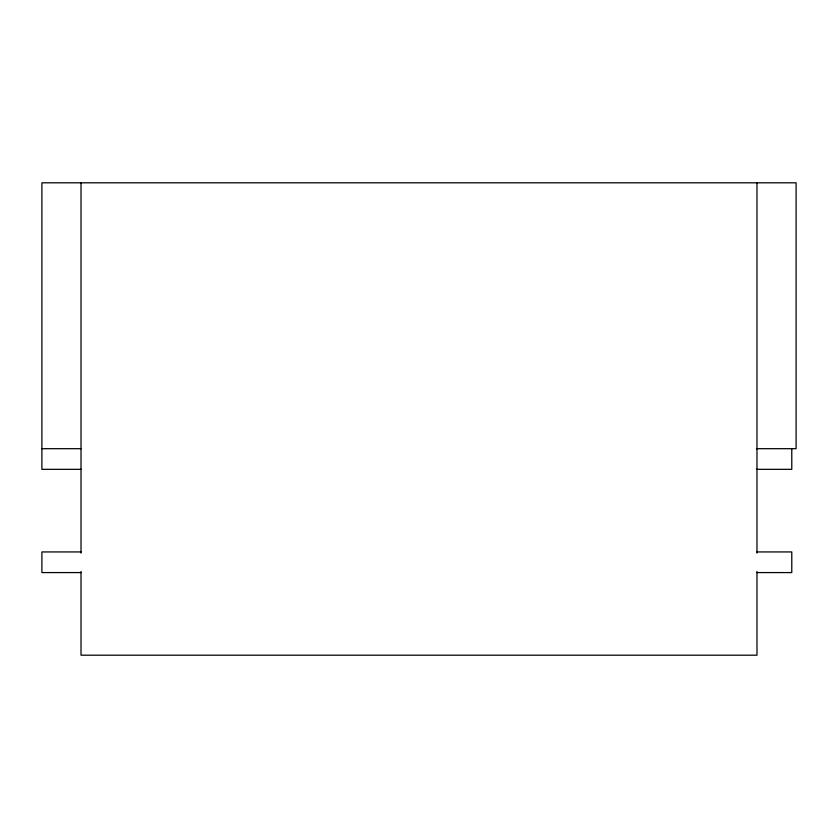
<?xml version="1.0" encoding="UTF-8"?>
<svg xmlns="http://www.w3.org/2000/svg" width="838" height="838" viewBox="0 0 838 838"><rect width="100%" height="100%" fill="white"/><g stroke="black" fill="none" stroke-linecap="round" stroke-linejoin="round"><path stroke-width="1.26" d="M41.9 448.686L81.16 448.686M756.442 448.686L796.1 448.686L796.1 182.81L41.9 182.81L41.9 469.332L81.16 469.332M756.442 469.332L791.784 469.332L791.784 448.686M81.024 551.938L41.9 551.938L41.9 572.584L81.024 572.584M756.976 551.938L791.784 551.938L791.784 572.584L756.976 572.584M756.976 182.81L756.976 553.101M756.976 571.422L756.976 655.19L81.024 655.19L81.024 571.422M81.024 182.81L81.024 553.101"/></g></svg>
